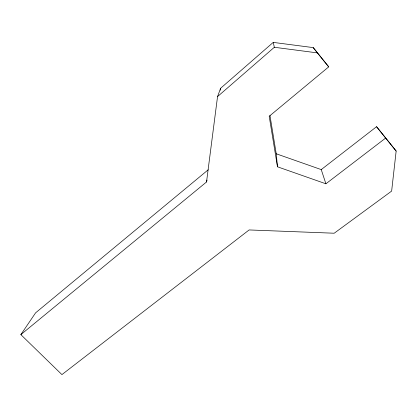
<?xml version="1.0" encoding="UTF-8"?>
<svg xmlns="http://www.w3.org/2000/svg" width="417" height="417" viewBox="0 0 417 417"><rect width="100%" height="100%" fill="white"/><g stroke="black" fill="none" stroke-linecap="round" stroke-linejoin="round"><path stroke-width="0.63" d="M269.966 115.525L276.226 153.779L321.246 169.599L376.567 126.7L396.15 151.058L391.641 191.085L334.199 233.223L249.126 229.944L61.924 374.607L20.85 334.627L35.596 312.839L208.198 169.802M20.85 334.627L206.53 181.979L217.544 96.593L220.583 88.305L273.239 42.393L313.23 47.606L328.726 66.856L269.2 116.286L277.482 166.795L325.901 183.793L385.709 138.022M220.327 90.239L220.583 88.305M206.53 181.979L207.03 180.092M217.544 96.593L274.339 47.272L317.566 52.917M323.582 60.533L328.726 66.856M396.15 151.058L376.567 126.7M313.23 47.606L323.185 60.032M321.246 169.599L325.901 183.793M273.239 42.393L274.339 47.272M276.226 153.779L277.482 166.795"/></g></svg>
